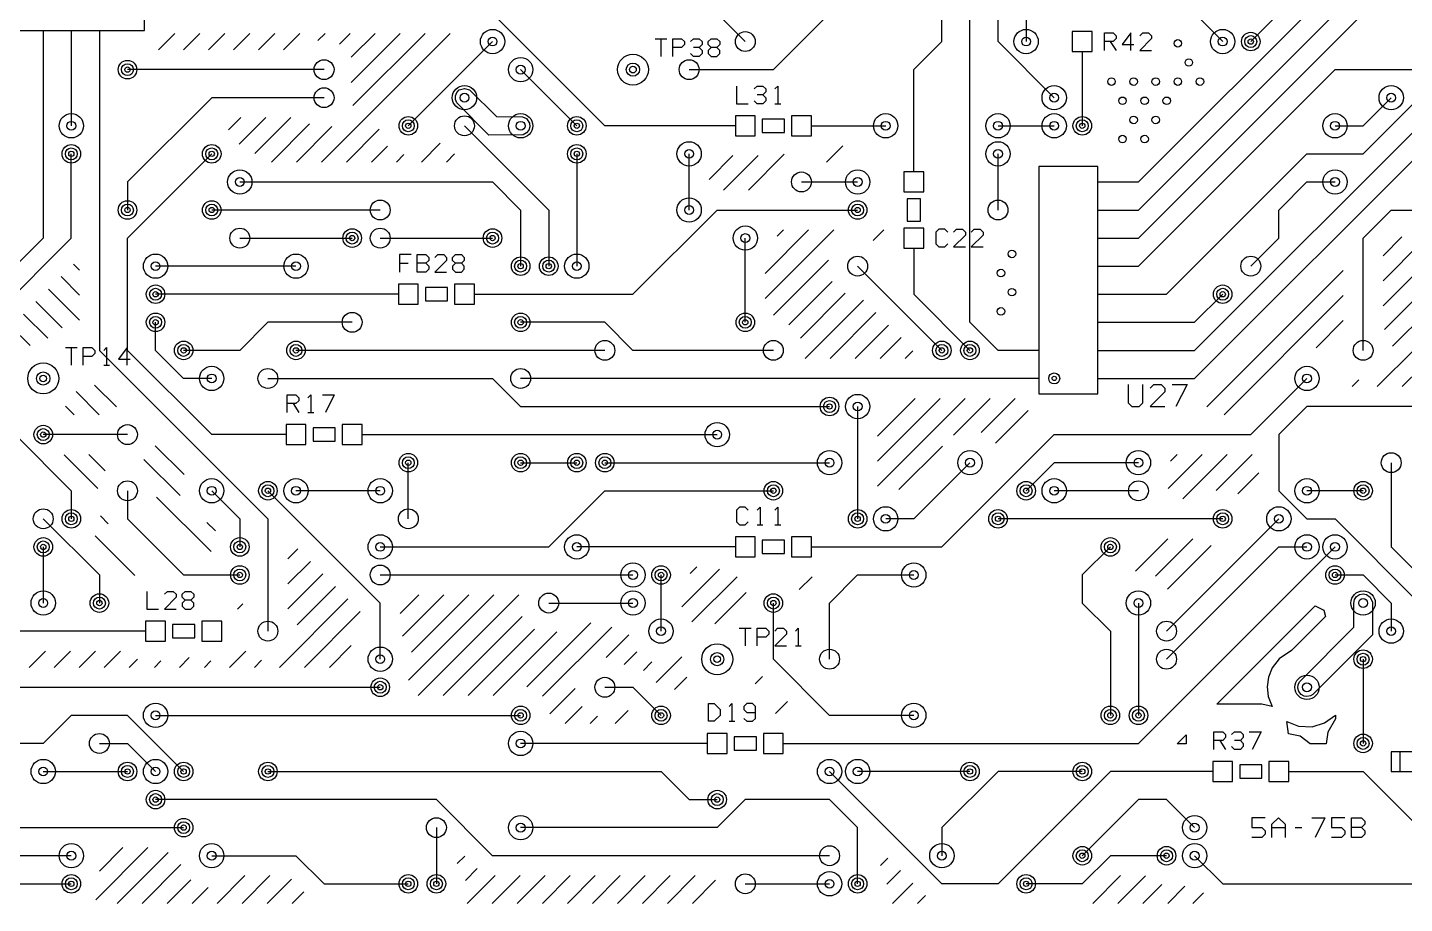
# Model space of a CAD drawing. Extents: x 7 to 280, y 7 to 360.
# Drawn here: x 99.6 to 161.9, y 6.7 to 46.4 of the extents above; entities that cross this region are included whole.
import ezdxf

# ---------------------------------------------------------------- set-up
doc = ezdxf.new("R2010")
doc.units = 0
doc.layers.add('SCORE', color=5, linetype='CONTINUOUS')

msp = doc.modelspace()

# ---------------------------------------------------------------- linework, layer by layer
at = {"layer": 'SCORE'}
for p, q in [((104.902, 46.228), (104.902, 62.992)), ((142.24, 33.02), (142.24, 59.69)), ((143.51, 45.72), (143.51, 54.61)), ((153.67, 45.72), (148.59, 50.8)), ((140.97, 45.72), (140.97, 49.53)), ((144.78, 49.53), (144.78, 45.72)), ((149.86, 36.83), (162.56, 49.53)), ((149.86, 38.1), (161.29, 49.53)), ((149.86, 39.37), (160.02, 49.53)), ((152.4, 30.48), (171.45, 49.53)), ((152.4, 31.75), (170.18, 49.53)), ((158.75, 49.53), (154.94, 45.72)), ((125.73, 41.91), (120.65, 46.99)), ((132.08, 45.72), (130.81, 46.99)), ((133.35, 44.45), (135.89, 46.99)), ((88.138, 46.228), (104.902, 46.228)), ((100.33, 46.228), (100.33, 44.45)), ((101.6, 46.228), (101.6, 44.45)), ((102.87, 46.228), (102.87, 44.45)), ((105.5445, 45.35), (106.2845, 46.09)), ((106.6759, 45.35), (107.4159, 46.09)), ((107.8073, 45.35), (108.5473, 46.09)), ((108.9387, 45.35), (109.6787, 46.09)), ((110.07, 45.35), (110.81, 46.09)), ((111.2014, 45.35), (111.9414, 46.09)), ((112.7535, 45.7708), (113.0728, 46.09)), ((112.9096, 40.27), (118.7296, 46.09)), ((113.7224, 45.6083), (114.2041, 46.09)), ((114.2499, 43.873), (116.4669, 46.09)), ((114.2571, 45.0116), (115.3355, 46.09)), ((114.3316, 42.8234), (117.5982, 46.09)), ((147.77, 46.17), (146.87, 46.17)), ((146.87, 46.17), (146.87, 45.27)), ((147.77, 45.27), (147.77, 46.17)), ((148.32, 45.32), (148.32, 46.12)), ((148.32, 46.12), (148.72, 46.12)), ((148.72, 46.12), (148.8533, 45.9867)), ((149.52, 46.12), (149.12, 45.5867)), ((149.52, 45.32), (149.52, 46.12)), ((149.92, 45.9867), (150.0533, 46.12)), ((150.0533, 46.12), (150.32, 46.12)), ((150.32, 46.12), (150.4533, 45.9867)), ((116.84, 41.91), (120.65, 45.72)), ((128, 45.85), (128.5333, 45.85)), ((128.2667, 45.85), (128.2667, 45.05)), ((128.8, 45.05), (128.8, 45.85)), ((128.8, 45.85), (129.2, 45.85)), ((129.2, 45.85), (129.3333, 45.7167)), ((129.3333, 45.5833), (129.2, 45.45)), ((129.3333, 45.7167), (129.3333, 45.5833)), ((129.6, 45.7167), (129.7333, 45.85)), ((129.7333, 45.85), (130, 45.85)), ((130, 45.85), (130.1333, 45.7167)), ((130.1333, 45.5833), (130, 45.45)), ((130.1333, 45.7167), (130.1333, 45.5833)), ((130.4, 45.7167), (130.5333, 45.85)), ((130.4, 45.5833), (130.4, 45.7167)), ((130.5333, 45.45), (130.4, 45.5833)), ((130.5333, 45.85), (130.8, 45.85)), ((130.8, 45.85), (130.9333, 45.7167)), ((130.9333, 45.5833), (130.8, 45.45)), ((130.9333, 45.7167), (130.9333, 45.5833)), ((139.7, 44.45), (140.97, 45.72)), ((146.05, 43.18), (143.51, 45.72)), ((148.72, 45.72), (148.32, 45.72)), ((148.5867, 45.72), (148.8533, 45.32)), ((148.8533, 45.8533), (148.72, 45.72)), ((148.8533, 45.9867), (148.8533, 45.8533)), ((149.12, 45.5867), (149.6533, 45.5867)), ((150.4533, 45.8533), (149.92, 45.32)), ((150.4533, 45.9867), (150.4533, 45.8533)), ((129.2, 45.45), (128.8, 45.45)), ((129.7333, 45.05), (129.6, 45.1833)), ((130, 45.45), (129.7333, 45.45)), ((130, 45.05), (129.7333, 45.05)), ((130, 45.45), (130.1333, 45.3167)), ((130.1333, 45.1833), (130, 45.05)), ((130.1333, 45.3167), (130.1333, 45.1833)), ((130.5333, 45.45), (130.4, 45.3167)), ((130.4, 45.3167), (130.4, 45.1833)), ((130.4, 45.1833), (130.5333, 45.05)), ((130.8, 45.45), (130.5333, 45.45)), ((130.5333, 45.05), (130.8, 45.05)), ((130.9333, 45.3167), (130.8, 45.45)), ((130.8, 45.05), (130.9333, 45.1833)), ((130.9333, 45.1833), (130.9333, 45.3167)), ((146.87, 45.27), (147.77, 45.27)), ((147.32, 45.27), (147.32, 43.18)), ((149.92, 45.32), (150.4533, 45.32)), ((100.33, 44.45), (100.33, 36.83)), ((101.6, 44.45), (101.6, 41.91)), ((102.87, 44.45), (102.87, 31.75)), ((113.03, 44.45), (104.14, 44.45)), ((121.92, 44.45), (124.46, 41.91)), ((129.54, 44.45), (133.35, 44.45)), ((139.7, 41.91), (139.7, 44.45)), ((149.86, 35.56), (158.75, 44.45)), ((158.75, 44.45), (162.56, 44.45)), ((160.02, 40.64), (163.83, 44.45)), ((119.1467, 43.5292), (119.38, 43.6)), ((119.38, 43.6), (119.6133, 43.5292)), ((131.68, 43.71), (131.68, 42.91)), ((132.48, 43.5767), (132.6133, 43.71)), ((132.6133, 43.71), (132.88, 43.71)), ((132.88, 43.71), (133.0133, 43.5767)), ((133.4133, 43.5767), (133.5467, 43.71)), ((133.5467, 43.71), (133.5467, 42.91)), ((107.95, 43.18), (104.14, 39.37)), ((113.03, 43.18), (107.95, 43.18)), ((118.9681, 43.2619), (119.0308, 43.4133)), ((118.9681, 43.0981), (118.9681, 43.2619)), ((119.0308, 42.9467), (118.9681, 43.0981)), ((119.0308, 43.4133), (119.1467, 43.5292)), ((119.6133, 43.5292), (120.824, 42.33)), ((132.6133, 42.91), (132.48, 43.0433)), ((132.88, 43.31), (132.6133, 43.31)), ((133.0133, 43.4433), (132.88, 43.31)), ((132.88, 43.31), (133.0133, 43.1767)), ((133.0133, 43.0433), (132.88, 42.91)), ((133.0133, 43.5767), (133.0133, 43.4433)), ((133.0133, 43.1767), (133.0133, 43.0433)), ((147.32, 43.18), (147.32, 41.91)), ((160.02, 41.91), (161.29, 43.18)), ((120.476, 41.49), (119.0308, 42.9467)), ((132.53, 42.36), (131.63, 42.36)), ((131.63, 42.36), (131.63, 41.46)), ((131.68, 42.91), (132.2133, 42.91)), ((132.53, 41.46), (132.53, 42.36)), ((132.88, 42.91), (132.6133, 42.91)), ((133.4133, 42.91), (133.68, 42.91)), ((135.07, 42.36), (134.17, 42.36)), ((134.17, 42.36), (134.17, 41.46)), ((135.07, 41.46), (135.07, 42.36)), ((108.705, 41.7223), (109.2628, 42.28)), ((109.194, 41.0799), (110.3941, 42.28)), ((109.897, 40.6515), (111.5255, 42.28)), ((110.6469, 40.27), (112.3763, 41.9994)), ((111.7782, 40.27), (113.3866, 41.8784)), ((114.041, 40.27), (115.5292, 41.7582)), ((119.38, 41.91), (123.19, 38.1)), ((120.824, 42.33), (122.0019, 42.3219)), ((122.0019, 42.3219), (122.1864, 42.2347)), ((122.1864, 42.2347), (122.3219, 42.0319)), ((122.338, 41.8688), (122.2904, 41.712)), ((122.3219, 42.0319), (122.338, 41.8688)), ((129.54, 41.91), (125.73, 41.91)), ((131.63, 41.91), (129.54, 41.91)), ((133.85, 42.21), (132.85, 42.21)), ((132.85, 42.21), (132.85, 41.61)), ((133.85, 41.61), (133.85, 42.21)), ((135.07, 41.91), (137.16, 41.91)), ((137.16, 41.91), (138.43, 41.91)), ((139.7, 39.82), (139.7, 41.91)), ((143.51, 41.91), (146.05, 41.91)), ((158.75, 41.91), (160.02, 41.91)), ((117.4351, 40.27), (118.2855, 41.1204)), ((122.0419, 41.5081), (120.476, 41.49)), ((122.1864, 41.5853), (122.0419, 41.5081)), ((122.2904, 41.712), (122.1864, 41.5853)), ((131.63, 41.46), (132.53, 41.46)), ((132.85, 41.61), (133.85, 41.61)), ((134.17, 41.46), (135.07, 41.46)), ((101.6, 36.83), (101.6, 40.64)), ((104.14, 36.83), (107.95, 40.64)), ((115.1724, 40.27), (115.8933, 40.9909)), ((116.3037, 40.27), (116.6395, 40.6058)), ((118.5665, 40.27), (118.9331, 40.6367)), ((124.46, 40.64), (124.46, 35.56)), ((129.54, 38.1), (129.54, 40.64)), ((130.44, 39.4828), (131.5238, 40.5666)), ((131.0885, 39), (132.6584, 40.5699)), ((132.2199, 39), (133.8421, 40.6222)), ((135.7527, 40.27), (136.4927, 41.01)), ((143.51, 38.1), (143.51, 40.64)), ((151.13, 34.29), (157.48, 40.64)), ((157.48, 40.64), (160.02, 40.64)), ((148.0185, 40.0685), (145.3515, 40.0685)), ((145.3515, 40.0685), (145.3515, 29.7815)), ((148.0185, 29.7815), (148.0185, 40.0685)), ((104.14, 39.37), (104.14, 38.1)), ((109.22, 39.37), (120.65, 39.37)), ((120.65, 39.37), (121.92, 38.1)), ((134.62, 39.37), (137.16, 39.37)), ((140.15, 39.82), (139.25, 39.82)), ((139.25, 39.82), (139.25, 38.92)), ((140.15, 38.92), (140.15, 39.82)), ((148.0185, 39.37), (149.86, 39.37)), ((156.21, 38.1), (157.48, 39.37)), ((157.48, 39.37), (158.75, 39.37)), ((139.25, 38.92), (140.15, 38.92)), ((115.57, 38.1), (107.95, 38.1)), ((121.92, 38.1), (121.92, 35.56)), ((123.19, 38.1), (123.19, 35.56)), ((127, 34.29), (130.81, 38.1)), ((130.81, 38.1), (137.16, 38.1)), ((140, 38.6), (139.4, 38.6)), ((139.4, 38.6), (139.4, 37.6)), ((140, 37.6), (140, 38.6)), ((148.0185, 38.1), (149.86, 38.1)), ((156.21, 36.83), (156.21, 38.1)), ((160.02, 36.83), (161.29, 38.1)), ((161.29, 38.1), (162.56, 38.1)), ((139.4, 37.6), (140, 37.6)), ((100.33, 36.83), (93.98, 30.48)), ((95.25, 30.48), (101.6, 36.83)), ((104.14, 31.75), (104.14, 36.83)), ((109.22, 36.83), (114.3, 36.83)), ((115.57, 36.83), (120.65, 36.83)), ((132.08, 33.02), (132.08, 36.83)), ((132.98, 34.1032), (136.0766, 37.1999)), ((132.98, 35.2346), (134.9447, 37.1993)), ((133.527, 36.913), (133.8127, 37.1987)), ((137.8558, 36.7163), (138.35, 37.2105)), ((140.15, 37.28), (139.25, 37.28)), ((139.25, 37.28), (139.25, 36.38)), ((140.15, 36.38), (140.15, 37.28)), ((140.8333, 37.23), (140.7, 37.0967)), ((140.7, 37.0967), (140.7, 36.5633)), ((141.1, 37.23), (140.8333, 37.23)), ((141.2333, 37.0967), (141.1, 37.23)), ((141.5, 37.0967), (141.6333, 37.23)), ((142.0333, 36.9633), (141.5, 36.43)), ((141.6333, 37.23), (141.9, 37.23)), ((141.9, 37.23), (142.0333, 37.0967)), ((142.0333, 37.0967), (142.0333, 36.9633)), ((142.3, 37.0967), (142.4333, 37.23)), ((142.8333, 36.9633), (142.3, 36.43)), ((142.4333, 37.23), (142.7, 37.23)), ((142.7, 37.23), (142.8333, 37.0967)), ((142.8333, 37.0967), (142.8333, 36.9633)), ((148.0185, 36.83), (149.86, 36.83)), ((154.94, 35.56), (156.21, 36.83)), ((160.02, 31.75), (160.02, 36.83)), ((160.92, 36.0267), (161.7748, 36.8815)), ((139.25, 36.38), (140.15, 36.38)), ((139.7, 36.38), (139.7, 34.29)), ((140.7, 36.5633), (140.8333, 36.43)), ((140.8333, 36.43), (141.1, 36.43)), ((141.1, 36.43), (141.2333, 36.5633)), ((141.5, 36.43), (142.0333, 36.43)), ((142.3, 36.43), (142.8333, 36.43)), ((160.92, 34.8953), (162.6802, 36.6555)), ((101.6991, 35.6563), (101.97, 35.3853)), ((111.76, 35.56), (105.41, 35.56)), ((116.9733, 36.09), (116.44, 36.09)), ((116.44, 36.09), (116.44, 35.29)), ((116.44, 35.69), (116.84, 35.69)), ((117.24, 35.29), (117.24, 36.09)), ((117.24, 36.09), (117.64, 36.09)), ((117.64, 35.69), (117.24, 35.69)), ((117.64, 36.09), (117.7733, 35.9567)), ((117.7733, 35.8233), (117.64, 35.69)), ((117.64, 35.69), (117.7733, 35.5567)), ((117.7733, 35.9567), (117.7733, 35.8233)), ((117.7733, 35.5567), (117.7733, 35.4233)), ((118.04, 35.9567), (118.1733, 36.09)), ((118.5733, 35.8233), (118.04, 35.29)), ((118.1733, 36.09), (118.44, 36.09)), ((118.44, 36.09), (118.5733, 35.9567)), ((118.5733, 35.9567), (118.5733, 35.8233)), ((118.84, 35.9567), (118.9733, 36.09)), ((118.84, 35.8233), (118.84, 35.9567)), ((118.9733, 35.69), (118.84, 35.8233)), ((118.9733, 35.69), (118.84, 35.5567)), ((118.84, 35.5567), (118.84, 35.4233)), ((118.9733, 36.09), (119.24, 36.09)), ((119.24, 35.69), (118.9733, 35.69)), ((119.24, 36.09), (119.3733, 35.9567)), ((119.3733, 35.8233), (119.24, 35.69)), ((119.3733, 35.5567), (119.24, 35.69)), ((119.3733, 35.9567), (119.3733, 35.8233)), ((119.3733, 35.4233), (119.3733, 35.5567)), ((133.3577, 33.3496), (135.8379, 35.8297)), ((137.16, 35.56), (140.97, 31.75)), ((148.0185, 35.56), (149.86, 35.56)), ((160.92, 33.764), (162.9288, 35.7728)), ((101.1334, 35.0906), (101.97, 34.254)), ((117.64, 35.29), (117.24, 35.29)), ((117.7733, 35.4233), (117.64, 35.29)), ((118.04, 35.29), (118.5733, 35.29)), ((118.84, 35.4233), (118.9733, 35.29)), ((118.9733, 35.29), (119.24, 35.29)), ((119.24, 35.29), (119.3733, 35.4233)), ((152.9563, 29.1944), (159.12, 35.3581)), ((100.5677, 34.5249), (101.97, 33.1226)), ((114.3, 34.29), (105.41, 34.29)), ((116.39, 34.29), (114.3, 34.29)), ((117.29, 34.74), (116.39, 34.74)), ((116.39, 34.74), (116.39, 33.84)), ((117.29, 33.84), (117.29, 34.74)), ((118.61, 34.59), (117.61, 34.59)), ((117.61, 34.59), (117.61, 33.99)), ((118.61, 33.99), (118.61, 34.59)), ((119.83, 34.74), (118.93, 34.74)), ((118.93, 34.74), (118.93, 33.84)), ((119.83, 33.84), (119.83, 34.74)), ((119.83, 34.29), (121.92, 34.29)), ((121.92, 34.29), (127, 34.29)), ((134.0458, 32.9063), (136.0037, 34.8642)), ((134.5789, 32.308), (136.602, 34.3311)), ((139.7, 34.29), (142.24, 31.75)), ((148.0185, 34.29), (149.86, 34.29)), ((149.86, 34.29), (151.13, 34.29)), ((152.4, 33.02), (153.67, 34.29)), ((160.9828, 32.6954), (162.9293, 34.6419)), ((100.002, 33.9592), (101.1924, 32.7688)), ((116.39, 33.84), (117.29, 33.84)), ((117.61, 33.99), (118.61, 33.99)), ((118.93, 33.84), (119.83, 33.84)), ((134.7823, 31.38), (137.4247, 34.0225)), ((153.7333, 28.84), (159.12, 34.2267)), ((99.4363, 33.3935), (100.5329, 32.297)), ((105.41, 31.75), (105.41, 33.02)), ((110.49, 33.02), (109.22, 31.75)), ((114.3, 33.02), (110.49, 33.02)), ((125.73, 33.02), (121.92, 33.02)), ((127, 31.75), (125.73, 33.02)), ((135.9136, 31.38), (137.9904, 33.4568)), ((143.51, 31.75), (142.24, 33.02)), ((148.0185, 33.02), (149.86, 33.02)), ((149.86, 33.02), (152.4, 33.02)), ((157.8937, 31.8691), (159.12, 33.0953)), ((161.3564, 31.9376), (162.9297, 33.5109)), ((98.8706, 32.8278), (99.7342, 31.9643)), ((137.045, 31.38), (138.5561, 32.8911)), ((101.33, 31.88), (101.8633, 31.88)), ((101.5967, 31.88), (101.5967, 31.08)), ((102.13, 31.08), (102.13, 31.88)), ((102.13, 31.88), (102.53, 31.88)), ((102.53, 31.88), (102.6633, 31.7467)), ((103.0633, 31.7467), (103.1967, 31.88)), ((103.1967, 31.88), (103.1967, 31.08)), ((104.13, 31.88), (103.73, 31.3467)), ((104.13, 31.08), (104.13, 31.88)), ((138.1764, 31.38), (139.1218, 32.3254)), ((160.6602, 30.11), (162.383, 31.8328)), ((102.53, 31.48), (102.13, 31.48)), ((102.6633, 31.6133), (102.53, 31.48)), ((102.6633, 31.7467), (102.6633, 31.6133)), ((102.87, 31.75), (110.49, 24.13)), ((103.73, 31.3467), (104.2633, 31.3467)), ((107.95, 27.94), (104.14, 31.75)), ((106.68, 30.48), (105.41, 31.75)), ((109.22, 31.75), (106.68, 31.75)), ((125.73, 31.75), (111.76, 31.75)), ((133.35, 31.75), (127, 31.75)), ((139.3077, 31.38), (139.6507, 31.7229)), ((145.3515, 31.75), (143.51, 31.75)), ((148.0185, 31.75), (149.86, 31.75)), ((149.86, 31.75), (152.4, 31.75)), ((103.0633, 31.08), (103.33, 31.08)), ((161.7915, 30.11), (162.6255, 30.944)), ((102.6498, 30.18), (103.6375, 29.1924)), ((107.95, 30.48), (106.68, 30.48)), ((110.49, 30.48), (120.65, 30.48)), ((120.65, 30.48), (121.92, 29.21)), ((143.51, 30.48), (121.92, 30.48)), ((145.3515, 30.48), (143.51, 30.48)), ((148.0185, 30.48), (149.86, 30.48)), ((149.39, 30.21), (149.39, 29.3767)), ((149.86, 30.48), (152.4, 30.48)), ((150.0567, 29.3767), (150.0567, 30.21)), ((150.39, 30.0433), (150.5567, 30.21)), ((150.5567, 30.21), (150.89, 30.21)), ((150.89, 30.21), (151.0567, 30.0433)), ((151.0567, 30.0433), (151.0567, 29.8767)), ((151.39, 30.21), (152.0567, 30.21)), ((152.0567, 30.21), (151.5567, 29.21)), ((154.94, 27.94), (157.48, 30.48)), ((159.5288, 30.11), (159.8324, 30.4136)), ((101.8143, 29.8842), (102.8585, 28.84)), ((111.36, 28.94), (111.36, 29.74)), ((111.36, 29.74), (111.76, 29.74)), ((111.76, 29.34), (111.36, 29.34)), ((111.6267, 29.34), (111.8933, 28.94)), ((111.76, 29.74), (111.8933, 29.6067)), ((111.8933, 29.4733), (111.76, 29.34)), ((111.8933, 29.6067), (111.8933, 29.4733)), ((112.2933, 29.6067), (112.4267, 29.74)), ((112.4267, 29.74), (112.4267, 28.94)), ((112.96, 29.74), (113.4933, 29.74)), ((113.4933, 29.74), (113.0933, 28.94)), ((138.0602, 27.8747), (139.7643, 29.5788)), ((138.0608, 26.7439), (140.896, 29.5792)), ((138.0614, 25.6132), (142.0278, 29.5795)), ((141.4895, 27.9099), (143.1595, 29.5799)), ((142.741, 28.0301), (144.291, 29.58)), ((145.3515, 29.7815), (148.0185, 29.7815)), ((149.39, 29.3767), (149.5567, 29.21)), ((149.89, 29.21), (150.0567, 29.3767)), ((151.0567, 29.8767), (150.39, 29.21)), ((101.333, 29.2341), (101.7271, 28.84)), ((112.2933, 28.94), (112.56, 28.94)), ((121.92, 29.21), (135.89, 29.21)), ((137.16, 29.21), (137.16, 24.13)), ((143.392, 27.5497), (144.8662, 29.0239)), ((149.5567, 29.21), (149.89, 29.21)), ((150.39, 29.21), (151.0567, 29.21)), ((157.48, 29.21), (156.21, 27.94)), ((165.1, 29.21), (157.48, 29.21)), ((112.21, 28.39), (111.31, 28.39)), ((111.31, 28.39), (111.31, 27.49)), ((112.21, 27.49), (112.21, 28.39)), ((113.53, 28.24), (112.53, 28.24)), ((112.53, 28.24), (112.53, 27.64)), ((113.53, 27.64), (113.53, 28.24)), ((114.75, 28.39), (113.85, 28.39)), ((113.85, 28.39), (113.85, 27.49)), ((114.75, 27.49), (114.75, 28.39)), ((99.06, 27.94), (101.6, 25.4)), ((104.14, 27.94), (100.33, 27.94)), ((105.3924, 27.4375), (106.6986, 26.1313)), ((109.22, 27.94), (107.95, 27.94)), ((111.31, 27.94), (109.22, 27.94)), ((111.31, 27.49), (112.21, 27.49)), ((112.53, 27.64), (113.53, 27.64)), ((113.85, 27.49), (114.75, 27.49)), ((114.75, 27.94), (116.84, 27.94)), ((116.84, 27.94), (130.81, 27.94)), ((139.0294, 25.4498), (141.0001, 27.4205)), ((140.97, 22.86), (146.05, 27.94)), ((146.05, 27.94), (154.94, 27.94)), ((156.21, 27.94), (156.21, 25.4)), ((101.2801, 27.0243), (102.7949, 25.5094)), ((102.3957, 27.04), (103.1351, 26.3007)), ((104.8841, 26.8144), (106.5173, 25.1812)), ((151.2055, 25.5046), (152.74, 27.0391)), ((151.3077, 26.7382), (151.6082, 27.0386)), ((151.8623, 25.03), (153.8718, 27.0396)), ((153.3813, 25.4176), (155.0065, 27.0428)), ((116.84, 24.13), (116.84, 26.67)), ((121.92, 26.67), (124.46, 26.67)), ((125.73, 26.67), (135.89, 26.67)), ((142.24, 26.67), (139.7, 24.13)), ((146.05, 26.67), (144.78, 25.4)), ((149.86, 26.67), (146.05, 26.67)), ((154.3536, 25.2586), (155.31, 26.215)), ((161.29, 26.67), (161.29, 22.86)), ((101.6, 25.4), (101.6, 24.13)), ((104.14, 25.4), (104.14, 24.13)), ((105.4579, 25.1092), (107.9172, 22.6499)), ((107.95, 25.4), (109.22, 24.13)), ((115.57, 20.32), (110.49, 25.4)), ((115.57, 25.4), (111.76, 25.4)), ((123.19, 22.86), (125.73, 25.4)), ((125.73, 25.4), (133.35, 25.4)), ((149.86, 25.4), (146.05, 25.4)), ((156.21, 25.4), (157.48, 24.13)), ((160.02, 25.4), (157.48, 25.4)), ((131.8133, 24.66), (131.68, 24.5267)), ((131.68, 24.5267), (131.68, 23.9933)), ((132.08, 24.66), (131.8133, 24.66)), ((132.2133, 24.5267), (132.08, 24.66)), ((132.6133, 24.5267), (132.7467, 24.66)), ((132.7467, 24.66), (132.7467, 23.86)), ((133.4133, 24.5267), (133.5467, 24.66)), ((133.5467, 24.66), (133.5467, 23.86)), ((100.33, 24.13), (102.87, 21.59)), ((102.9129, 24.2601), (103.2697, 23.9033)), ((104.14, 24.13), (106.68, 21.59)), ((107.7312, 23.9673), (108.116, 23.5825)), ((109.22, 24.13), (109.22, 22.86)), ((110.49, 24.13), (110.49, 19.05)), ((131.68, 23.9933), (131.8133, 23.86)), ((131.8133, 23.86), (132.08, 23.86)), ((132.08, 23.86), (132.2133, 23.9933)), ((132.6133, 23.86), (132.88, 23.86)), ((133.4133, 23.86), (133.68, 23.86)), ((139.7, 24.13), (138.43, 24.13)), ((153.67, 24.13), (143.51, 24.13)), ((151.13, 19.05), (156.21, 24.13)), ((157.48, 24.13), (158.75, 24.13)), ((158.75, 24.13), (162.56, 20.32)), ((102.6758, 23.3658), (104.4714, 21.5702)), ((132.53, 23.31), (131.63, 23.31)), ((131.63, 23.31), (131.63, 22.41)), ((132.53, 22.41), (132.53, 23.31)), ((133.85, 23.16), (132.85, 23.16)), ((132.85, 23.16), (132.85, 22.56)), ((133.85, 22.56), (133.85, 23.16)), ((135.07, 23.31), (134.17, 23.31)), ((134.17, 23.31), (134.17, 22.41)), ((135.07, 22.41), (135.07, 23.31)), ((149.7269, 21.7632), (151.1936, 23.23)), ((150.6381, 21.5431), (152.325, 23.23)), ((100.33, 22.86), (100.33, 20.32)), ((111.39, 22.3151), (111.8461, 22.7711)), ((115.57, 22.86), (123.19, 22.86)), ((129.54, 22.86), (124.46, 22.86)), ((131.63, 22.86), (129.54, 22.86)), ((132.85, 22.56), (133.85, 22.56)), ((135.07, 22.86), (137.16, 22.86)), ((137.16, 22.86), (140.97, 22.86)), ((148.59, 22.86), (147.32, 21.59)), ((149.86, 13.97), (158.75, 22.86)), ((151.13, 17.78), (156.21, 22.86)), ((151.1689, 20.9425), (153.1456, 22.9192)), ((156.21, 22.86), (157.48, 22.86)), ((161.29, 22.86), (165.1, 19.05)), ((111.39, 21.1837), (112.4117, 22.2055)), ((129.214, 20.1501), (130.9206, 21.8567)), ((129.5879, 21.6553), (129.8925, 21.96)), ((131.63, 22.41), (132.53, 22.41)), ((134.17, 22.41), (135.07, 22.41)), ((102.87, 21.59), (102.87, 20.32)), ((106.68, 21.59), (109.22, 21.59)), ((111.3917, 20.054), (112.9774, 21.6398)), ((115.57, 21.59), (127, 21.59)), ((128.27, 19.05), (128.27, 21.59)), ((129.659, 19.4638), (131.7053, 21.51)), ((134.5197, 20.9304), (135.1005, 21.5111)), ((135.89, 20.32), (137.16, 21.59)), ((137.16, 21.59), (139.7, 21.59)), ((147.32, 21.59), (147.32, 20.32)), ((158.75, 21.59), (160.02, 21.59)), ((160.02, 21.59), (161.29, 20.32)), ((105.01, 20.85), (105.01, 20.05)), ((105.81, 20.7167), (105.9433, 20.85)), ((106.3433, 20.5833), (105.81, 20.05)), ((105.9433, 20.85), (106.21, 20.85)), ((106.21, 20.85), (106.3433, 20.7167)), ((106.3433, 20.7167), (106.3433, 20.5833)), ((106.61, 20.7167), (106.7433, 20.85)), ((106.61, 20.5833), (106.61, 20.7167)), ((106.7433, 20.45), (106.61, 20.5833)), ((106.7433, 20.85), (107.01, 20.85)), ((107.01, 20.85), (107.1433, 20.7167)), ((107.1433, 20.5833), (107.01, 20.45)), ((107.1433, 20.7167), (107.1433, 20.5833)), ((111.8082, 19.3392), (113.5431, 21.0741)), ((116.47, 19.8512), (117.3088, 20.69)), ((116.5749, 18.8247), (118.4402, 20.69)), ((116.8487, 16.8357), (120.7029, 20.69)), ((116.9834, 18.1018), (119.5716, 20.69)), ((117.2843, 16.14), (121.8343, 20.69)), ((130.7024, 19.3758), (132.1171, 20.7905)), ((159.632, 20.4807), (159.723, 20.617)), ((159.723, 20.617), (159.8593, 20.708)), ((159.8593, 20.708), (160.02, 20.74)), ((160.02, 20.74), (160.1807, 20.708)), ((160.1807, 20.708), (160.3447, 20.5864)), ((160.3447, 20.5864), (160.438, 20.3612)), ((105.01, 20.05), (105.5433, 20.05)), ((105.81, 20.05), (106.3433, 20.05)), ((106.7433, 20.45), (106.61, 20.3167)), ((106.61, 20.3167), (106.61, 20.1833)), ((106.61, 20.1833), (106.7433, 20.05)), ((107.01, 20.45), (106.7433, 20.45)), ((106.7433, 20.05), (107.01, 20.05)), ((107.1433, 20.3167), (107.01, 20.45)), ((107.01, 20.05), (107.1433, 20.1833)), ((107.1433, 20.1833), (107.1433, 20.3167)), ((109.1174, 20.0425), (109.3522, 20.2773)), ((111.0118, 17.4114), (114.1088, 20.5084)), ((112.1433, 17.4115), (114.67, 19.9382)), ((115.57, 17.78), (115.57, 20.32)), ((123.19, 20.32), (127, 20.32)), ((133.35, 17.78), (133.35, 20.32)), ((135.89, 17.78), (135.89, 20.32)), ((147.32, 20.32), (148.59, 19.05)), ((149.86, 20.32), (149.86, 15.24)), ((153.4078, 15.75), (157.8449, 20.1871)), ((157.8449, 20.1871), (158.2496, 19.9973)), ((158.2496, 19.9973), (158.325, 19.7163)), ((159.6, 20.32), (159.632, 20.4807)), ((159.6, 19.224), (159.6, 20.32)), ((160.438, 20.3612), (160.44, 18.876)), ((161.29, 20.32), (161.29, 19.05)), ((105.86, 19.5), (104.96, 19.5)), ((104.96, 19.5), (104.96, 18.6)), ((105.86, 18.6), (105.86, 19.5)), ((107.18, 19.35), (106.18, 19.35)), ((106.18, 19.35), (106.18, 18.75)), ((107.18, 18.75), (107.18, 19.35)), ((108.4, 19.5), (107.5, 19.5)), ((107.5, 19.5), (107.5, 18.6)), ((108.4, 18.6), (108.4, 19.5)), ((118.4157, 16.14), (121.986, 19.7103)), ((122.1994, 16.5296), (125.0898, 19.42)), ((158.325, 19.7163), (156.7769, 18.1663)), ((102.87, 19.05), (90.17, 19.05)), ((104.96, 19.05), (102.87, 19.05)), ((106.18, 18.75), (107.18, 18.75)), ((119.547, 16.14), (122.5429, 19.1359)), ((120.6784, 16.14), (123.5609, 19.0224)), ((122.9117, 16.1106), (126.0375, 19.2363)), ((125.7906, 17.8581), (126.8148, 18.8823)), ((131.81, 19.18), (132.3433, 19.18)), ((132.0767, 19.18), (132.0767, 18.38)), ((132.61, 18.38), (132.61, 19.18)), ((132.61, 19.18), (133.01, 19.18)), ((133.01, 18.78), (132.61, 18.78)), ((133.01, 19.18), (133.1433, 19.0467)), ((133.1433, 18.9133), (133.01, 18.78)), ((133.1433, 19.0467), (133.1433, 18.9133)), ((133.41, 19.0467), (133.5433, 19.18)), ((133.9433, 18.9133), (133.41, 18.38)), ((133.5433, 19.18), (133.81, 19.18)), ((133.81, 19.18), (133.9433, 19.0467)), ((133.9433, 19.0467), (133.9433, 18.9133)), ((134.3433, 19.0467), (134.4767, 19.18)), ((134.4767, 19.18), (134.4767, 18.38)), ((148.59, 19.05), (148.59, 15.24)), ((157.1553, 16.7764), (159.6, 19.224)), ((160.44, 18.876), (157.7464, 16.1853)), ((99.6971, 17.4104), (100.4367, 18.15)), ((100.8286, 17.4105), (101.5681, 18.15)), ((101.96, 17.4106), (102.6994, 18.15)), ((103.0915, 17.4107), (103.8308, 18.15)), ((104.96, 18.6), (105.86, 18.6)), ((107.5, 18.6), (108.4, 18.6)), ((108.7489, 17.4112), (109.486, 18.1483)), ((113.2747, 17.4116), (114.2571, 18.394)), ((126.603, 17.5391), (127.1699, 18.106)), ((133.41, 18.38), (133.9433, 18.38)), ((134.3433, 18.38), (134.61, 18.38)), ((156.7769, 18.1663), (156.2268, 17.8014)), ((104.223, 17.4108), (104.5916, 17.7794)), ((105.3544, 17.4109), (105.6435, 17.7)), ((106.4859, 17.411), (106.9249, 17.85)), ((107.6174, 17.4111), (107.9063, 17.7)), ((109.8803, 17.4113), (110.2008, 17.7318)), ((127.4713, 17.276), (127.8562, 17.661)), ((128.0547, 16.7281), (129.2142, 17.8876)), ((135.89, 15.24), (133.35, 17.78)), ((156.2268, 17.8014), (155.9058, 17.382)), ((160.02, 17.78), (160.02, 13.97)), ((128.8721, 16.4141), (129.4299, 16.9719)), ((132.5221, 16.67), (132.8547, 17.0025)), ((155.7411, 16.9734), (155.6807, 16.537)), ((155.9058, 17.382), (155.7411, 16.9734)), ((95.25, 16.51), (115.57, 16.51)), ((123.2379, 15.3053), (124.3819, 16.4494)), ((125.73, 16.51), (127, 16.51)), ((127, 16.51), (128.27, 15.24)), ((155.6807, 16.537), (155.728, 16.099)), ((157.062, 16.4688), (157.0781, 16.6319)), ((157.1096, 16.312), (157.062, 16.4688)), ((157.0781, 16.6319), (157.1553, 16.7764)), ((157.2136, 16.1853), (157.1096, 16.312)), ((123.9339, 14.87), (124.7009, 15.637)), ((130.41, 14.97), (130.41, 15.77)), ((130.41, 15.77), (130.6767, 15.77)), ((130.6767, 15.77), (130.9433, 15.5033)), ((131.3433, 15.6367), (131.4767, 15.77)), ((131.4767, 15.77), (131.4767, 14.97)), ((132.1433, 15.77), (132.01, 15.6367)), ((132.01, 15.6367), (132.01, 15.5033)), ((132.41, 15.77), (132.1433, 15.77)), ((132.5433, 15.6367), (132.41, 15.77)), ((132.5433, 15.1033), (132.5433, 15.6367)), ((133.4433, 15.3285), (133.986, 15.8712)), ((155.4377, 15.7492), (153.4078, 15.75)), ((155.9018, 15.6456), (155.4377, 15.7492)), ((155.728, 16.099), (155.9018, 15.6456)), ((157.3581, 16.1081), (157.2136, 16.1853)), ((157.48, 16.09), (157.3581, 16.1081)), ((157.6407, 16.122), (157.48, 16.09)), ((157.7464, 16.1853), (157.6407, 16.122)), ((101.6, 15.24), (100.33, 13.97)), ((104.14, 15.24), (101.6, 15.24)), ((106.68, 12.7), (104.14, 15.24)), ((105.41, 15.24), (121.92, 15.24)), ((125.0653, 14.87), (125.3974, 15.2022)), ((126.1966, 14.87), (126.7819, 15.4553)), ((130.6767, 14.97), (130.41, 14.97)), ((130.9433, 15.2367), (130.6767, 14.97)), ((130.9433, 15.5033), (130.9433, 15.2367)), ((131.3433, 14.97), (131.61, 14.97)), ((132.01, 15.5033), (132.1433, 15.37)), ((132.01, 15.1033), (132.1433, 14.97)), ((132.1433, 15.37), (132.5433, 15.37)), ((132.1433, 14.97), (132.41, 14.97)), ((132.41, 14.97), (132.5433, 15.1033)), ((139.7, 15.24), (135.89, 15.24)), ((156.5645, 14.9609), (157.1025, 14.7505)), ((156.6533, 14.4), (156.5645, 14.9609)), ((158.2737, 14.895), (158.77, 15.2554)), ((158.77, 15.0768), (158.4304, 14.4804)), ((158.77, 15.2554), (158.77, 15.0768)), ((131.26, 14.42), (130.36, 14.42)), ((130.36, 14.42), (130.36, 13.52)), ((131.26, 13.52), (131.26, 14.42)), ((133.8, 14.42), (132.9, 14.42)), ((132.9, 14.42), (132.9, 13.52)), ((133.8, 13.52), (133.8, 14.42)), ((151.6078, 13.95), (152.02, 14.3622)), ((152.02, 14.3622), (152.02, 13.95)), ((153.27, 13.7), (153.27, 14.5)), ((153.27, 14.5), (153.67, 14.5)), ((153.67, 14.5), (153.8033, 14.3667)), ((153.8033, 14.3667), (153.8033, 14.2333)), ((154.07, 14.3667), (154.2033, 14.5)), ((154.2033, 14.5), (154.47, 14.5)), ((154.47, 14.5), (154.6033, 14.3667)), ((154.6033, 14.3667), (154.6033, 14.2333)), ((154.87, 14.5), (155.4033, 14.5)), ((155.4033, 14.5), (155.0033, 13.7)), ((157.1698, 14.2909), (156.6533, 14.4)), ((157.1025, 14.7505), (157.7173, 14.7262)), ((157.7173, 14.7262), (158.2737, 14.895)), ((158.4304, 14.4804), (158.3507, 13.95)), ((100.33, 13.97), (95.25, 13.97)), ((102.87, 13.97), (104.14, 13.97)), ((104.14, 13.97), (105.41, 12.7)), ((128.27, 13.97), (121.92, 13.97)), ((130.36, 13.97), (128.27, 13.97)), ((132.58, 14.27), (131.58, 14.27)), ((131.58, 14.27), (131.58, 13.67)), ((132.58, 13.67), (132.58, 14.27)), ((133.8, 13.97), (135.89, 13.97)), ((135.89, 13.97), (149.86, 13.97)), ((152.02, 13.95), (151.6078, 13.95)), ((153.67, 14.1), (153.27, 14.1)), ((153.5367, 14.1), (153.8033, 13.7)), ((153.8033, 14.2333), (153.67, 14.1)), ((154.2033, 13.7), (154.07, 13.8333)), ((154.47, 14.1), (154.2033, 14.1)), ((154.47, 13.7), (154.2033, 13.7)), ((154.6033, 14.2333), (154.47, 14.1)), ((154.47, 14.1), (154.6033, 13.9667)), ((154.6033, 13.8333), (154.47, 13.7)), ((154.6033, 13.9667), (154.6033, 13.8333)), ((157.6194, 13.95), (157.1698, 14.2909)), ((158.3507, 13.95), (157.6194, 13.95)), ((130.36, 13.52), (131.26, 13.52)), ((131.58, 13.67), (132.58, 13.67)), ((132.9, 13.52), (133.8, 13.52)), ((154.12, 13.15), (153.22, 13.15)), ((153.22, 13.15), (153.22, 12.25)), ((154.12, 12.25), (154.12, 13.15)), ((156.66, 13.15), (155.76, 13.15)), ((155.76, 13.15), (155.76, 12.25)), ((156.66, 12.25), (156.66, 13.15)), ((162.814, 13.589), (161.29, 13.589)), ((161.29, 13.589), (161.29, 12.7)), ((161.69, 12.7), (161.69, 13.589)), ((100.33, 12.7), (104.14, 12.7)), ((110.49, 12.7), (128.27, 12.7)), ((128.27, 12.7), (129.54, 11.43)), ((140.97, 7.62), (135.89, 12.7)), ((142.24, 12.7), (137.16, 12.7)), ((143.51, 12.7), (140.97, 10.16)), ((148.59, 12.7), (143.51, 7.62)), ((147.32, 12.7), (143.51, 12.7)), ((151.13, 12.7), (148.59, 12.7)), ((153.22, 12.7), (151.13, 12.7)), ((155.44, 13), (154.44, 13)), ((154.44, 13), (154.44, 12.4)), ((155.44, 12.4), (155.44, 13)), ((156.66, 12.7), (158.75, 12.7)), ((158.75, 12.7), (160.02, 12.7)), ((160.02, 12.7), (162.56, 10.16)), ((161.29, 12.7), (162.814, 12.7)), ((153.22, 12.25), (154.12, 12.25)), ((154.44, 12.4), (155.44, 12.4)), ((155.76, 12.25), (156.66, 12.25)), ((118.11, 11.43), (105.41, 11.43)), ((120.65, 8.89), (118.11, 11.43)), ((129.54, 11.43), (130.81, 11.43)), ((132.08, 11.43), (130.81, 10.16)), ((135.89, 11.43), (132.08, 11.43)), ((137.16, 10.16), (135.89, 11.43)), ((149.86, 11.43), (147.32, 8.89)), ((151.13, 11.43), (149.86, 11.43)), ((152.4, 10.16), (151.13, 11.43)), ((155.595, 10.61), (154.995, 10.61)), ((154.995, 10.61), (154.995, 10.16)), ((155.895, 10.31), (156.195, 10.61)), ((156.195, 10.61), (156.495, 10.31)), ((157.695, 10.61), (158.295, 10.61)), ((158.295, 10.61), (157.845, 9.71)), ((159.195, 10.61), (158.595, 10.61)), ((158.595, 10.61), (158.595, 10.16)), ((159.495, 9.71), (159.495, 10.61)), ((159.495, 10.61), (159.945, 10.61)), ((159.945, 10.61), (160.095, 10.46)), ((96.52, 10.16), (106.68, 10.16)), ((118.11, 10.16), (118.11, 7.62)), ((130.81, 10.16), (121.92, 10.16)), ((137.16, 7.62), (137.16, 10.16)), ((140.97, 10.16), (140.97, 8.89)), ((154.995, 10.16), (155.445, 10.16)), ((155.445, 10.16), (155.595, 10.01)), ((155.595, 10.01), (155.595, 9.86)), ((155.895, 9.71), (155.895, 10.31)), ((155.895, 10.16), (156.495, 10.16)), ((156.495, 10.31), (156.495, 9.71)), ((156.945, 10.16), (157.245, 10.16)), ((158.595, 10.16), (159.045, 10.16)), ((159.045, 10.16), (159.195, 10.01)), ((159.195, 10.01), (159.195, 9.86)), ((159.945, 10.16), (159.495, 10.16)), ((160.095, 10.31), (159.945, 10.16)), ((159.945, 10.16), (160.095, 10.01)), ((160.095, 10.46), (160.095, 10.31)), ((160.095, 10.01), (160.095, 9.86)), ((155.445, 9.71), (154.995, 9.71)), ((155.595, 9.86), (155.445, 9.71)), ((159.045, 9.71), (158.595, 9.71)), ((159.195, 9.86), (159.045, 9.71)), ((159.945, 9.71), (159.495, 9.71)), ((160.095, 9.86), (159.945, 9.71)), ((101.6, 8.89), (92.71, 8.89)), ((102.7035, 6.8967), (105.0664, 9.2596)), ((102.8736, 8.1982), (103.9344, 9.259)), ((103.6681, 6.73), (105.9797, 9.0415)), ((107.95, 8.89), (111.76, 8.89)), ((111.76, 8.89), (113.03, 7.62)), ((119.0552, 8.5406), (119.3909, 8.8763)), ((135.89, 8.89), (120.65, 8.89)), ((138.1911, 8.4432), (138.5325, 8.7847)), ((148.59, 8.89), (147.32, 7.62)), ((151.13, 8.89), (148.59, 8.89)), ((152.4, 8.89), (153.67, 7.62)), ((104.7995, 6.73), (106.5574, 8.4879)), ((119.4205, 7.7745), (119.9566, 8.3106)), ((138.4793, 7.6001), (139.0982, 8.219)), ((86.36, 7.62), (101.6, 7.62)), ((105.9309, 6.73), (106.9979, 7.797)), ((108.1936, 6.73), (109.4536, 7.99)), ((109.325, 6.73), (110.585, 7.99)), ((110.4564, 6.73), (111.5518, 7.8254)), ((113.03, 7.62), (116.84, 7.62)), ((119.5073, 6.73), (120.7673, 7.99)), ((120.6387, 6.73), (121.8987, 7.99)), ((121.7701, 6.73), (123.0301, 7.99)), ((122.9014, 6.73), (124.1614, 7.99)), ((124.0328, 6.73), (125.2928, 7.99)), ((125.1642, 6.73), (126.4242, 7.99)), ((126.2955, 6.73), (127.5555, 7.99)), ((127.4269, 6.73), (128.6869, 7.99)), ((128.5583, 6.73), (129.8183, 7.99)), ((129.6897, 6.73), (130.7399, 7.7803)), ((132.08, 7.62), (135.89, 7.62)), ((138.7406, 6.73), (139.6639, 7.6533)), ((143.51, 7.62), (140.97, 7.62)), ((147.32, 7.62), (144.78, 7.62)), ((147.7916, 6.73), (149.0516, 7.99)), ((148.923, 6.73), (150.1737, 7.9807)), ((150.0543, 6.73), (150.9127, 7.5884)), ((151.1857, 6.73), (151.9635, 7.5078)), ((153.67, 7.62), (162.56, 7.62)), ((107.0622, 6.73), (107.7824, 7.4502)), ((111.5877, 6.73), (112.1175, 7.2597)), ((139.872, 6.73), (140.2296, 7.0876)), ((152.3171, 6.73), (152.8021, 7.2151))]:
    msp.add_line(p, q, dxfattribs=at)
for centre, radius in [((120.65, 45.72), 0.55), ((132.08, 45.72), 0.45), ((144.78, 45.72), 0.55), ((153.67, 45.72), 0.55), ((154.94, 45.72), 0.42), ((120.65, 45.72), 0.2), ((144.78, 45.72), 0.2), ((151.64, 45.64), 0.17), ((153.67, 45.72), 0.2), ((154.94, 45.72), 0.27), ((154.94, 45.72), 0.12), ((104.14, 44.45), 0.42), ((113.03, 44.45), 0.45), ((121.92, 44.45), 0.55), ((127, 44.45), 0.7), ((129.54, 44.45), 0.45), ((152.14, 44.774), 0.17), ((104.14, 44.45), 0.27), ((104.14, 44.45), 0.12), ((121.92, 44.45), 0.2), ((127, 44.45), 0.3), ((127, 44.45), 0.15), ((113.03, 43.18), 0.45), ((119.38, 43.18), 0.55), ((146.05, 43.18), 0.55), ((148.64, 43.908), 0.17), ((149.64, 43.908), 0.17), ((150.64, 43.908), 0.17), ((151.64, 43.908), 0.17), ((152.64, 43.908), 0.17), ((161.29, 43.18), 0.55), ((119.38, 43.18), 0.2), ((146.05, 43.18), 0.2), ((149.14, 43.042), 0.17), ((150.14, 43.042), 0.17), ((151.14, 43.042), 0.17), ((161.29, 43.18), 0.2), ((101.6, 41.91), 0.55), ((119.38, 41.91), 0.45), ((121.92, 41.91), 0.55), ((138.43, 41.91), 0.55), ((143.51, 41.91), 0.55), ((146.05, 41.91), 0.55), ((149.64, 42.176), 0.17), ((150.64, 42.176), 0.17), ((158.75, 41.91), 0.55), ((101.6, 41.91), 0.2), ((116.84, 41.91), 0.42), ((116.84, 41.91), 0.27), ((116.84, 41.91), 0.12), ((121.92, 41.91), 0.2), ((124.46, 41.91), 0.42), ((124.46, 41.91), 0.27), ((124.46, 41.91), 0.12), ((138.43, 41.91), 0.2), ((143.51, 41.91), 0.2), ((146.05, 41.91), 0.2), ((147.32, 41.91), 0.42), ((147.32, 41.91), 0.27), ((147.32, 41.91), 0.12), ((158.75, 41.91), 0.2), ((129.54, 40.64), 0.55), ((143.51, 40.64), 0.55), ((149.14, 41.31), 0.17), ((150.14, 41.31), 0.17), ((101.6, 40.64), 0.42), ((101.6, 40.64), 0.27), ((101.6, 40.64), 0.12), ((107.95, 40.64), 0.42), ((107.95, 40.64), 0.27), ((107.95, 40.64), 0.12), ((124.46, 40.64), 0.42), ((124.46, 40.64), 0.27), ((124.46, 40.64), 0.12), ((129.54, 40.64), 0.2), ((143.51, 40.64), 0.2), ((109.22, 39.37), 0.55), ((137.16, 39.37), 0.55), ((158.75, 39.37), 0.55), ((109.22, 39.37), 0.2), ((134.62, 39.37), 0.45), ((137.16, 39.37), 0.2), ((158.75, 39.37), 0.2), ((129.54, 38.1), 0.55), ((104.14, 38.1), 0.42), ((104.14, 38.1), 0.27), ((104.14, 38.1), 0.12), ((107.95, 38.1), 0.42), ((107.95, 38.1), 0.27), ((107.95, 38.1), 0.12), ((115.57, 38.1), 0.45), ((129.54, 38.1), 0.2), ((137.16, 38.1), 0.42), ((137.16, 38.1), 0.27), ((137.16, 38.1), 0.12), ((143.51, 38.1), 0.45), ((132.08, 36.83), 0.55), ((109.22, 36.83), 0.45), ((114.3, 36.83), 0.42), ((114.3, 36.83), 0.27), ((114.3, 36.83), 0.12), ((115.57, 36.83), 0.45), ((120.65, 36.83), 0.42), ((120.65, 36.83), 0.27), ((120.65, 36.83), 0.12), ((132.08, 36.83), 0.2), ((144.14, 36.114), 0.17), ((105.41, 35.56), 0.55), ((105.41, 35.56), 0.2), ((111.76, 35.56), 0.55), ((111.76, 35.56), 0.2), ((121.92, 35.56), 0.42), ((121.92, 35.56), 0.27), ((121.92, 35.56), 0.12), ((123.19, 35.56), 0.42), ((123.19, 35.56), 0.27), ((123.19, 35.56), 0.12), ((124.46, 35.56), 0.55), ((124.46, 35.56), 0.2), ((137.16, 35.56), 0.45), ((154.94, 35.56), 0.45), ((143.64, 35.248), 0.17), ((105.41, 34.29), 0.42), ((105.41, 34.29), 0.27), ((105.41, 34.29), 0.12), ((144.14, 34.382), 0.17), ((153.67, 34.29), 0.42), ((153.67, 34.29), 0.27), ((153.67, 34.29), 0.12), ((143.64, 33.516), 0.17), ((105.41, 33.02), 0.42), ((105.41, 33.02), 0.27), ((105.41, 33.02), 0.12), ((114.3, 33.02), 0.45), ((121.92, 33.02), 0.42), ((121.92, 33.02), 0.27), ((121.92, 33.02), 0.12), ((132.08, 33.02), 0.42), ((132.08, 33.02), 0.27), ((132.08, 33.02), 0.12), ((106.68, 31.75), 0.42), ((106.68, 31.75), 0.27), ((106.68, 31.75), 0.12), ((111.76, 31.75), 0.42), ((111.76, 31.75), 0.27), ((111.76, 31.75), 0.12), ((125.73, 31.75), 0.45), ((133.35, 31.75), 0.45), ((140.97, 31.75), 0.42), ((140.97, 31.75), 0.27), ((140.97, 31.75), 0.12), ((142.24, 31.75), 0.42), ((142.24, 31.75), 0.27), ((142.24, 31.75), 0.12), ((160.02, 31.75), 0.45), ((100.33, 30.48), 0.7), ((100.33, 30.48), 0.3), ((100.33, 30.48), 0.15), ((107.95, 30.48), 0.55), ((107.95, 30.48), 0.2), ((110.49, 30.48), 0.45), ((121.92, 30.48), 0.45), ((146.0515, 30.4815), 0.25), ((146.0515, 30.4815), 0.1), ((157.48, 30.48), 0.55), ((157.48, 30.48), 0.2), ((135.89, 29.21), 0.42), ((135.89, 29.21), 0.27), ((135.89, 29.21), 0.12), ((137.16, 29.21), 0.55), ((137.16, 29.21), 0.2), ((100.33, 27.94), 0.42), ((100.33, 27.94), 0.27), ((100.33, 27.94), 0.12), ((104.14, 27.94), 0.45), ((130.81, 27.94), 0.55), ((130.81, 27.94), 0.2), ((116.84, 26.67), 0.42), ((116.84, 26.67), 0.27), ((116.84, 26.67), 0.12), ((121.92, 26.67), 0.42), ((121.92, 26.67), 0.27), ((121.92, 26.67), 0.12), ((124.46, 26.67), 0.42), ((124.46, 26.67), 0.27), ((124.46, 26.67), 0.12), ((125.73, 26.67), 0.42), ((125.73, 26.67), 0.27), ((125.73, 26.67), 0.12), ((135.89, 26.67), 0.55), ((135.89, 26.67), 0.2), ((142.24, 26.67), 0.55), ((142.24, 26.67), 0.2), ((149.86, 26.67), 0.55), ((149.86, 26.67), 0.2), ((161.29, 26.67), 0.45), ((104.14, 25.4), 0.45), ((107.95, 25.4), 0.55), ((107.95, 25.4), 0.2), ((110.49, 25.4), 0.42), ((110.49, 25.4), 0.27), ((111.76, 25.4), 0.55), ((111.76, 25.4), 0.2), ((115.57, 25.4), 0.55), ((115.57, 25.4), 0.2), ((133.35, 25.4), 0.42), ((133.35, 25.4), 0.27), ((144.78, 25.4), 0.42), ((144.78, 25.4), 0.27), ((146.05, 25.4), 0.55), ((146.05, 25.4), 0.2), ((149.86, 25.4), 0.45), ((157.48, 25.4), 0.55), ((157.48, 25.4), 0.2), ((160.02, 25.4), 0.42), ((160.02, 25.4), 0.27), ((110.49, 25.4), 0.12), ((133.35, 25.4), 0.12), ((144.78, 25.4), 0.12), ((160.02, 25.4), 0.12), ((100.33, 24.13), 0.45), ((101.6, 24.13), 0.42), ((101.6, 24.13), 0.27), ((116.84, 24.13), 0.45), ((137.16, 24.13), 0.42), ((137.16, 24.13), 0.27), ((138.43, 24.13), 0.55), ((138.43, 24.13), 0.2), ((143.51, 24.13), 0.42), ((143.51, 24.13), 0.27), ((153.67, 24.13), 0.42), ((153.67, 24.13), 0.27), ((156.21, 24.13), 0.55), ((156.21, 24.13), 0.2), ((101.6, 24.13), 0.12), ((137.16, 24.13), 0.12), ((143.51, 24.13), 0.12), ((153.67, 24.13), 0.12), ((100.33, 22.86), 0.42), ((100.33, 22.86), 0.27), ((109.22, 22.86), 0.42), ((109.22, 22.86), 0.27), ((115.57, 22.86), 0.55), ((115.57, 22.86), 0.2), ((124.46, 22.86), 0.55), ((124.46, 22.86), 0.2), ((148.59, 22.86), 0.42), ((148.59, 22.86), 0.27), ((157.48, 22.86), 0.55), ((157.48, 22.86), 0.2), ((158.75, 22.86), 0.55), ((158.75, 22.86), 0.2), ((100.33, 22.86), 0.12), ((109.22, 22.86), 0.12), ((148.59, 22.86), 0.12), ((109.22, 21.59), 0.42), ((109.22, 21.59), 0.27), ((115.57, 21.59), 0.45), ((127, 21.59), 0.55), ((128.27, 21.59), 0.42), ((128.27, 21.59), 0.27), ((139.7, 21.59), 0.55), ((158.75, 21.59), 0.42), ((158.75, 21.59), 0.27), ((109.22, 21.59), 0.12), ((127, 21.59), 0.2), ((128.27, 21.59), 0.12), ((139.7, 21.59), 0.2), ((158.75, 21.59), 0.12), ((100.33, 20.32), 0.55), ((102.87, 20.32), 0.42), ((102.87, 20.32), 0.27), ((123.19, 20.32), 0.45), ((127, 20.32), 0.55), ((133.35, 20.32), 0.42), ((133.35, 20.32), 0.27), ((149.86, 20.32), 0.55), ((160.02, 20.32), 0.55), ((100.33, 20.32), 0.2), ((102.87, 20.32), 0.12), ((127, 20.32), 0.2), ((133.35, 20.32), 0.12), ((149.86, 20.32), 0.2), ((160.02, 20.32), 0.2), ((110.49, 19.05), 0.45), ((128.27, 19.05), 0.55), ((151.13, 19.05), 0.45), ((161.29, 19.05), 0.55), ((128.27, 19.05), 0.2), ((161.29, 19.05), 0.2), ((115.57, 17.78), 0.55), ((130.81, 17.78), 0.7), ((130.81, 17.78), 0.3), ((135.89, 17.78), 0.45), ((151.13, 17.78), 0.45), ((160.02, 17.78), 0.42), ((115.57, 17.78), 0.2), ((130.81, 17.78), 0.15), ((160.02, 17.78), 0.27), ((160.02, 17.78), 0.12), ((115.57, 16.51), 0.42), ((125.73, 16.51), 0.45), ((157.48, 16.51), 0.55), ((115.57, 16.51), 0.27), ((115.57, 16.51), 0.12), ((157.48, 16.51), 0.2), ((105.41, 15.24), 0.55), ((121.92, 15.24), 0.42), ((128.27, 15.24), 0.42), ((139.7, 15.24), 0.55), ((148.59, 15.24), 0.42), ((149.86, 15.24), 0.42), ((105.41, 15.24), 0.2), ((121.92, 15.24), 0.27), ((121.92, 15.24), 0.12), ((128.27, 15.24), 0.27), ((128.27, 15.24), 0.12), ((139.7, 15.24), 0.2), ((148.59, 15.24), 0.27), ((148.59, 15.24), 0.12), ((149.86, 15.24), 0.27), ((149.86, 15.24), 0.12), ((102.87, 13.97), 0.45), ((121.92, 13.97), 0.55), ((160.02, 13.97), 0.42), ((121.92, 13.97), 0.2), ((160.02, 13.97), 0.27), ((160.02, 13.97), 0.12), ((100.33, 12.7), 0.55), ((104.14, 12.7), 0.42), ((105.41, 12.7), 0.55), ((106.68, 12.7), 0.42), ((110.49, 12.7), 0.42), ((135.89, 12.7), 0.55), ((137.16, 12.7), 0.55), ((142.24, 12.7), 0.42), ((147.32, 12.7), 0.42), ((100.33, 12.7), 0.2), ((104.14, 12.7), 0.27), ((104.14, 12.7), 0.12), ((105.41, 12.7), 0.2), ((106.68, 12.7), 0.27), ((106.68, 12.7), 0.12), ((110.49, 12.7), 0.27), ((110.49, 12.7), 0.12), ((135.89, 12.7), 0.2), ((137.16, 12.7), 0.2), ((142.24, 12.7), 0.27), ((142.24, 12.7), 0.12), ((147.32, 12.7), 0.27), ((147.32, 12.7), 0.12), ((105.41, 11.43), 0.42), ((130.81, 11.43), 0.42), ((105.41, 11.43), 0.27), ((105.41, 11.43), 0.12), ((130.81, 11.43), 0.27), ((130.81, 11.43), 0.12), ((118.11, 10.16), 0.45), ((121.92, 10.16), 0.55), ((152.4, 10.16), 0.55), ((106.68, 10.16), 0.42), ((106.68, 10.16), 0.27), ((106.68, 10.16), 0.12), ((121.92, 10.16), 0.2), ((152.4, 10.16), 0.2), ((101.6, 8.89), 0.55), ((107.95, 8.89), 0.55), ((140.97, 8.89), 0.55), ((152.4, 8.89), 0.55), ((101.6, 8.89), 0.2), ((107.95, 8.89), 0.2), ((135.89, 8.89), 0.45), ((140.97, 8.89), 0.2), ((147.32, 8.89), 0.42), ((147.32, 8.89), 0.27), ((147.32, 8.89), 0.12), ((151.13, 8.89), 0.42), ((151.13, 8.89), 0.27), ((151.13, 8.89), 0.12), ((152.4, 8.89), 0.2), ((135.89, 7.62), 0.55), ((101.6, 7.62), 0.42), ((101.6, 7.62), 0.27), ((101.6, 7.62), 0.12), ((116.84, 7.62), 0.42), ((116.84, 7.62), 0.27), ((116.84, 7.62), 0.12), ((118.11, 7.62), 0.42), ((118.11, 7.62), 0.27), ((118.11, 7.62), 0.12), ((132.08, 7.62), 0.45), ((135.89, 7.62), 0.2), ((137.16, 7.62), 0.42), ((137.16, 7.62), 0.27), ((137.16, 7.62), 0.12), ((144.78, 7.62), 0.42), ((144.78, 7.62), 0.27), ((144.78, 7.62), 0.12)]:
    msp.add_circle(centre, radius, dxfattribs=at)

doc.saveas('drawing.dxf')
